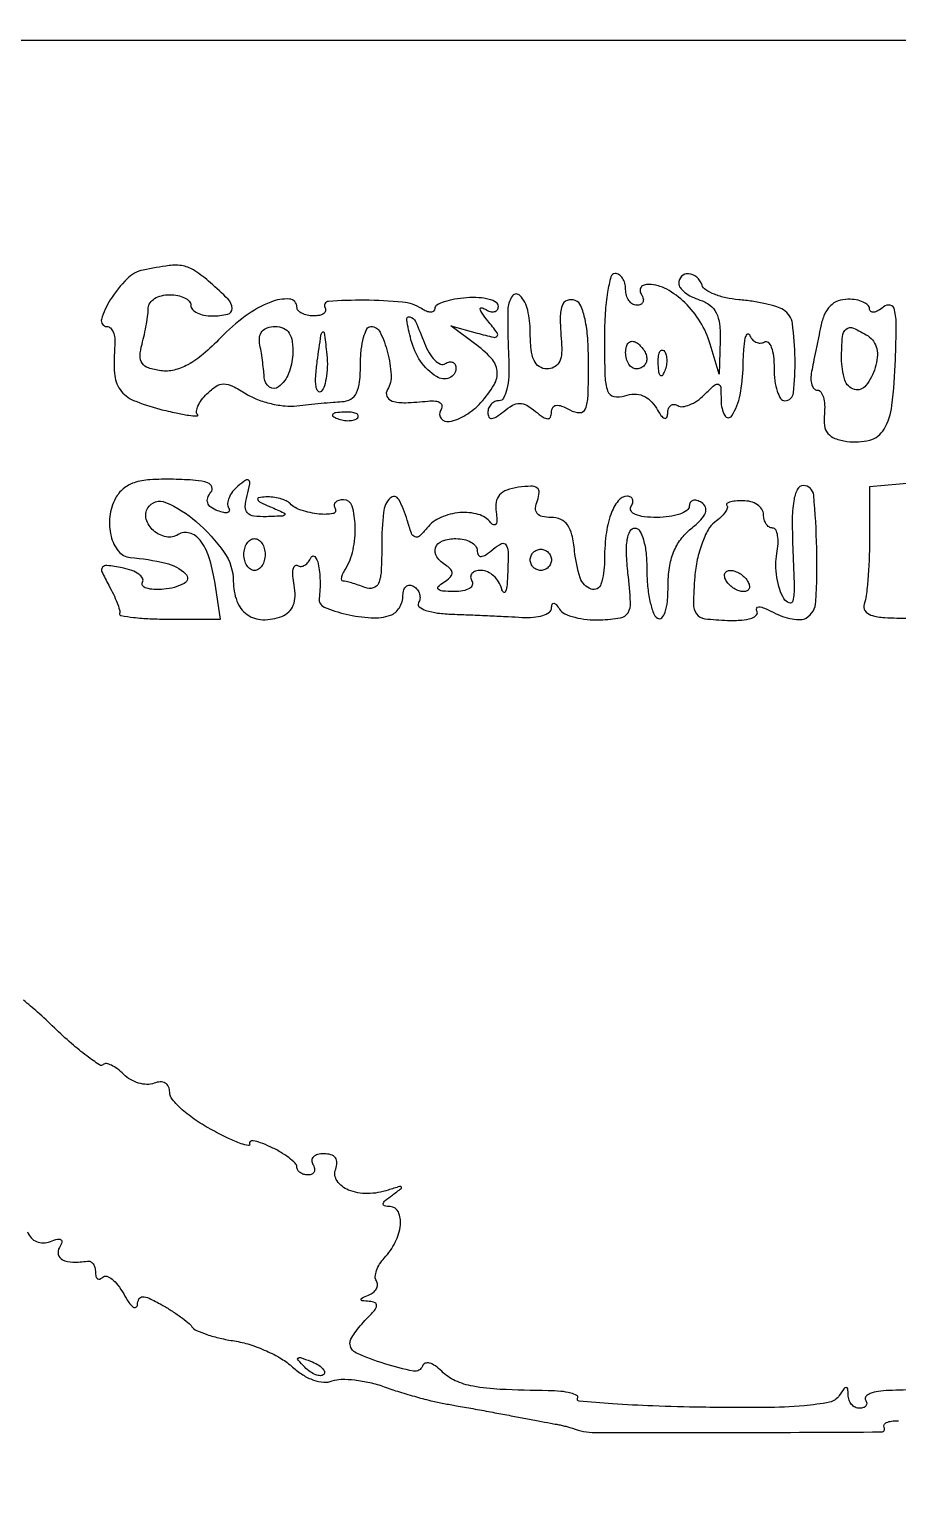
# Model space of a CAD drawing. Extents: x 0 to 836, y 5 to 589.
# Drawn here: x 805.54 to 812.47, y 21.12 to 32.91 of the extents above; entities that cross this region are included whole.
import ezdxf

# ---------------------------------------------------------------- set-up
doc = ezdxf.new("R2010")
doc.units = 0
doc.header["$MEASUREMENT"] = 0

msp = doc.modelspace()

# ---------------------------------------------------------------- linework, layer by layer
for points in [[(201.712326, 537.783562, -0.000001), (217.055896, 537.76491, -0.426088)], [(546.957638, 269.095817, -0.000001), (546.976289, 285.583213, -0.415883)], [(420.497259, 588.710259, 0.000013), (261.145696, 588.714318, 0.000021), (126.989856, 588.708632)], [(718.0002, 320.588723, -0.000011), (717.997333, 194.273324, -0.000202)], [(604.852986, 529.408162, -0.000002), (620.423836, 529.389509, -0.550615)], [(308.18842, 529.408162, -0.000002), (322.638019, 529.38951, -0.415836)], [(531.796111, 538.074638, -0.000002), (517.6951, 538.093291, -0.426056)], [(413.368417, 538.074638, -0.000002), (399.676779, 538.093291, -0.415815)], [(693.315638, 481.579418, -0.000002), (693.334294, 494.031443, -0.550517)], [(693.109162, 421.684687, -0.000002), (693.090507, 409.236574, -0.415775)], [(420.462, 4.7376), (836.1018, 4.7376), (836.1018, 4.9491, 0.047675), (836.091092, 5.061147, 0.173074), (836.05527, 5.121825, 0.144586), (835.98451, 5.152374, 0.030103), (835.848, 5.1606), (835.5942, 5.1606), (835.5942, 29.943407, 0.000223), (835.589332, 40.867792, 0.000628), (835.572933, 48.504221, 0.000026), (835.551504, 54.703733, 0.258997), (835.509671, 54.778456, -0.259848), (835.46748, 54.854103), (835.446278, 121.592707, -0.000059), (835.429914, 203.53197, -0.00002), (835.42504, 321.569549)], [(718.148241, 147.565102, 0.000075), (718.164575, 211.571705, 0.000026), (718.1694, 303.889409)], [(717.979042, 153.570589, -0.000014), (717.95733, 128.915092, -0.566366)], [(812.60415, 29.294255), (812.2446, 29.261871), (812.2446, 28.850655, -0.009603), (812.241417, 28.684957, -0.011057), (812.231854, 28.527137, -0.010211), (812.218103, 28.394184, -0.061109), (812.201209, 28.326769, 0.246947), (812.207281, 28.274926, 0.16814), (812.256007, 28.238886, 0.062916), (812.365349, 28.219215, 0.013085), (812.560759, 28.2141, 0.016276)], [(812.856052, 22.069371, -0.002701), (812.398281, 22.053076, 0.02884), (812.314103, 22.045662, 0.058959), (812.250186, 22.028433, 0.108166), (812.215615, 22.004955, 0.340379), (812.212923, 21.978811, -0.111725), (812.221745, 21.953146, -0.183676), (812.216029, 21.931202, -0.158999), (812.196111, 21.916454, -0.080673), (812.164993, 21.9114, -0.11683), (812.130717, 21.91952, -0.09923), (812.101337, 21.942464, -0.091721), (812.081378, 21.976763, -0.083154), (812.074105, 22.01715, 0.026943), (812.070795, 22.06713, 0.395151), (812.058427, 22.077509, 0.2274), (812.03967, 22.067222, 0.014157), (812.003275, 22.013288, -0.20592), (811.925255, 21.959988, -0.027014), (811.721882, 21.931505, -0.019884), (811.407719, 21.917241, -0.005319), (810.90733, 21.919759, -0.005193), (810.516118, 21.929953, -0.009095), (810.192641, 21.947642, -0.003847), (809.927233, 21.969058, -0.5581), (809.915688, 21.992097, 0.432838), (809.909799, 22.013936, 0.060429), (809.860937, 22.032871, 0.039115), (809.781633, 22.046549, 0.019868), (809.680478, 22.051902, -0.007259), (809.298448, 22.062473, -0.034551), (809.081401, 22.086721, -0.062487), (808.939417, 22.131443, -0.089096), (808.831141, 22.206745, 0.042866), (808.780479, 22.249392, 0.087684), (808.733617, 22.271404, 0.151903), (808.698092, 22.270078, 0.231572), (808.67686, 22.248481, -0.37691), (808.606827, 22.207621, -0.028532), (808.376381, 22.26641, -0.028292), (808.150591, 22.352275, -0.295917), (808.0992, 22.431505, -0.126799), (808.107283, 22.462867, -0.024704), (808.138252, 22.512938, -0.024804), (808.181248, 22.569158, -0.020728), (808.232143, 22.624457, 0.018338), (808.294502, 22.691566, 0.14136), (808.312249, 22.73014, 0.343943), (808.299145, 22.753446, 0.084295), (808.253293, 22.764079, -0.012341), (808.197274, 22.768816, -0.351165), (808.187658, 22.778413, -0.323801), (808.194649, 22.790755, -0.011474), (808.247777, 22.813605, 0.071273), (808.285131, 22.835267, 0.099848), (808.310026, 22.86459, 0.121524), (808.318693, 22.896775, 0.144681), (808.31045, 22.927005, -0.154273), (808.301544, 22.962257, -0.068175), (808.310946, 23.009901, -0.058144), (808.335851, 23.061839, -0.048674), (808.373372, 23.11013, 0.073981), (808.460896, 23.235321, 0.087424), (808.501886, 23.373674, 0.136083), (808.485458, 23.477534, 0.290692), (808.420159, 23.520095, -0.055049), (808.375547, 23.525557, -0.40092), (808.364853, 23.542009, -0.173987), (808.380211, 23.568176, -0.017988), (808.4376, 23.612676, 0.00504), (808.508287, 23.664614, 0.431434), (808.509631, 23.676517, 0.300595), (808.495515, 23.680647, 0.004003), (808.404532, 23.651762, -0.076021), (808.238664, 23.624371, -0.098381), (808.087372, 23.652561, -0.147882), (807.996896, 23.724829, -0.247257), (807.985668, 23.819231, 0.086892), (807.995664, 23.87036, 0.16998), (807.982882, 23.909315, 0.157991), (807.947605, 23.933638, 0.072687), (807.891758, 23.9418, 0.061057), (807.841565, 23.935648, 0.130242), (807.807576, 23.916949, 0.191558), (807.794877, 23.889282, 0.152499), (807.8031, 23.8572, -0.082592), (807.816341, 23.824874, -0.161196), (807.813709, 23.797451, -0.182303), (807.795821, 23.779223, -0.108972), (807.765793, 23.7726, -0.068995), (807.7315, 23.777355, -0.084503), (807.702324, 23.791238, -0.098795), (807.682689, 23.811852, -0.139326), (807.67554, 23.83605, 0.197608), (807.662621, 23.866557, 0.032196), (807.613109, 23.909602, 0.031287), (807.544767, 23.955234, 0.022976), (807.463936, 23.997339, 0.019213), (807.385798, 24.029995, 0.053989), (807.328446, 24.044613, 0.184456), (807.302817, 24.038798, 0.404187), (807.298911, 24.020881, -0.640476), (807.289622, 24.006878, -0.0491), (807.230904, 24.022018, -0.02435), (807.131165, 24.064089, -0.010611), (807.002915, 24.129086, -0.02546), (806.872002, 24.207774, -0.033168), (806.761438, 24.293305, -0.035021), (806.682359, 24.373877, -0.178364), (806.661, 24.431846, 0.101195), (806.651882, 24.476438, 0.161354), (806.626361, 24.505339, 0.146182), (806.586488, 24.514978, 0.078481), (806.536548, 24.504346, -0.100708), (806.480105, 24.494908, -0.062672), (806.413617, 24.505655, -0.059242), (806.347703, 24.533817, -0.065914), (806.29282, 24.575866, 0.033287), (806.244086, 24.61851, 0.051033), (806.196302, 24.647827, 0.066126), (806.156241, 24.660938, 0.247268), (806.131745, 24.653345, -0.35827), (806.101071, 24.650349, -0.013373), (805.999714, 24.722318, -0.018847), (805.877776, 24.821303, -0.011462), (805.740974, 24.946841, 0.008304), (805.606872, 25.07147, 0.015566), (805.493755, 25.166952, 0.012759)], [(805.526499, 23.318004, 0.095659), (805.555645, 23.271219, 0.107971), (805.59904, 23.241031, 0.104802), (805.652155, 23.231154, 0.085563), (805.70898, 23.242419, -0.029194), (805.765934, 23.26054, -0.210626), (805.79367, 23.255906, -0.342095), (805.800733, 23.235346, -0.056361), (805.781585, 23.194777, 0.19748), (805.772318, 23.13865, 0.226565), (805.80588, 23.096455, 0.111113), (805.887535, 23.077168, 0.041834), (806.00535, 23.085782, -0.160889), (806.029503, 23.081823, -0.117605), (806.050162, 23.063864, -0.092074), (806.06408, 23.0341, -0.06353), (806.0688, 22.9971, 0.062012), (806.072994, 22.963414, 0.185023), (806.086147, 22.94474, 0.246944), (806.10536, 22.942675, 0.102418), (806.127853, 22.957453, -0.278502), (806.158646, 22.965059, -0.0946), (806.201035, 22.942465, -0.061619), (806.248721, 22.893224, -0.034883), (806.294056, 22.823503, 0.022456), (806.335612, 22.755982, 0.077218), (806.37061, 22.718469, 0.306431), (806.39225, 22.716925, 0.260458), (806.404202, 22.736967, -0.110124), (806.415994, 22.78363, -0.283207), (806.444418, 22.801134, -0.112469), (806.497102, 22.789131, -0.015496), (806.59755, 22.736967, -0.014559), (806.674133, 22.691156, -0.015173), (806.746849, 22.641563, -0.015012), (806.806959, 22.595017, -0.062015), (806.838503, 22.561694, 0.131556), (806.875166, 22.532345, 0.022795), (806.958781, 22.500118, 0.023413), (807.063006, 22.470657, 0.019071), (807.176903, 22.448691, -0.039214), (807.300067, 22.419753, -0.028113), (807.432212, 22.369202, -0.028567), (807.55332, 22.306352, -0.053037), (807.641898, 22.240155, 0.046383), (807.722567, 22.178184, 0.056245), (807.808407, 22.136719, 0.064213), (807.890022, 22.119378, 0.112351), (807.95809, 22.129153, -0.089161), (808.030332, 22.142939, -0.03043), (808.137331, 22.13757, -0.029123), (808.257218, 22.117088, -0.029714), (808.373091, 22.082907, 0.010815), (808.494228, 22.04214, 0.007941), (808.630151, 22.002005, 0.008031), (808.760055, 21.968118, 0.017643), (808.8606, 21.947335, -0.001872), (808.962482, 21.929606, -0.000828), (809.096951, 21.905457, -0.000819), (809.239367, 21.879397, -0.001103), (809.3682, 21.85531, 0.000106), (809.487767, 21.832708, 0.000121), (809.602172, 21.811137, 0.00011), (809.699287, 21.792872, 0.000688), (809.7489, 21.783623, -0.00851), (809.784392, 21.77643, -0.007548), (809.821074, 21.767761, -0.007599), (809.853861, 21.758956, -0.022919), (809.8758, 21.751603, 0.09199), (810.054389, 21.718043, 0.001239), (811.177325, 21.718253, 0.000546), (812.341888, 21.722629, 0.585856), (812.361617, 21.75823, -0.268781), (812.360999, 21.779743, -0.161866), (812.380167, 21.797723, -0.081395), (812.420428, 21.808867, -0.036581), (812.475422, 21.810763, 0.039701)]]:
    msp.add_lwpolyline(points, format="xyb")
msp.add_lwpolyline([(805.4766, 32.8248), (813.472768, 32.8248)])
for points in [[(806.4495, 30.991083, 0.150701), (806.321339, 30.921421, 0.050832), (806.18746, 30.753196, 0.073069), (806.117203, 30.597851, 0.498459), (806.160362, 30.5406, -0.19669), (806.188251, 30.529187, -0.097881), (806.210141, 30.49711, -0.072938), (806.222781, 30.449217, -0.04905), (806.223598, 30.39255, 0.035212), (806.220614, 30.166689, 0.139878), (806.265775, 30.037019, 0.141733), (806.372173, 29.951659, 0.036504), (806.583241, 29.88135, 0.008594), (806.712712, 29.850845, 0.018369), (806.813815, 29.832712, 0.027119), (806.878296, 29.82712, 0.679917), (806.883369, 29.838831, -0.236814), (806.874753, 29.864803, -0.070661), (806.886876, 29.906058, -0.05404), (806.915836, 29.954937, -0.035653), (806.958656, 30.004342, -0.048978), (807.031322, 30.064013, -0.149288), (807.091777, 30.082268, -0.116075), (807.161477, 30.065636, -0.024119), (807.271877, 30.00336, 0.049419), (807.361164, 29.958782, 0.033266), (807.470187, 29.92532, 0.033502), (807.581174, 29.906917, 0.055155), (807.6762, 29.90814, -0.004412), (807.768007, 29.918674, -0.003328), (807.869062, 29.928686, -0.003364), (807.964166, 29.936826, -0.007767), (808.03575, 29.94135, 0.120097), (808.105589, 29.961935, 0.148786), (808.151571, 30.011322, 0.08916), (808.176657, 30.099741, 0.024656), (808.1838, 30.2445, -0.026502), (808.189818, 30.357961, -0.041844), (808.208178, 30.453621, -0.05105), (808.234764, 30.521108, -0.280398), (808.266788, 30.5406, -0.287015), (808.340005, 30.494798, -0.049293), (808.399509, 30.333929, -0.049442), (808.42786, 30.154808, -0.15414), (808.398272, 30.037808, 0.239744), (808.393743, 29.983347, 0.230283), (808.435119, 29.946283, 0.077706), (808.541776, 29.933128, 0.018233), (808.721798, 29.945542, -0.045395), (808.782278, 29.946424, -0.141643), (808.820044, 29.932314, -0.242663), (808.832964, 29.905953, -0.134082), (808.822555, 29.870684, 0.318986), (808.826686, 29.806212, 0.277754), (808.891469, 29.782756, 0.089702), (809.024515, 29.834879, 0.070848), (809.143588, 29.933911, 0.047238), (809.249131, 30.075325, 0.164726), (809.273675, 30.18496, 0.163241), (809.226624, 30.287574, 0.04618), (809.09325, 30.405728), (808.9029, 30.545293), (809.113737, 30.488443, 0.007138), (809.245987, 30.454801, 0.281057), (809.273536, 30.463722, 0.352285), (809.274375, 30.489724, 0.009307), (809.198337, 30.586937, -0.015095), (809.152799, 30.646564, -0.100961), (809.137636, 30.680447, -0.539346), (809.147291, 30.69041, -0.088436), (809.17785, 30.678747, 0.06083), (809.218361, 30.660681, 0.127944), (809.252536, 30.659194, 0.188455), (809.274888, 30.673953, 0.154891), (809.2836, 30.701401, 0.264492), (809.265512, 30.733203, 0.068341), (809.209096, 30.757059, 0.051246), (809.127144, 30.770383, 0.032165), (809.029968, 30.769844, 0.025328), (808.932777, 30.758076, 0.039077), (808.850791, 30.737207, 0.045496), (808.792414, 30.711257, 0.271145), (808.776168, 30.683657, -0.215522), (808.767044, 30.663604, -0.180181), (808.744985, 30.655233, -0.099393), (808.710838, 30.661869, -0.045017), (808.67025, 30.683004, 0.120207), (808.518884, 30.734983, 0.021048), (808.215644, 30.749983, 0.018699), (807.928004, 30.741335, 0.56453), (807.900877, 30.68865, -0.205292), (807.904439, 30.66466, -0.180278), (807.889754, 30.643838, -0.102987), (807.855889, 30.629737, -0.047361), (807.808093, 30.6252, -0.051453), (807.757627, 30.630407, -0.071378), (807.714944, 30.645898, -0.091417), (807.686254, 30.668768, -0.180803), (807.6762, 30.695662, 0.395591), (807.616136, 30.759698, 0.112007), (807.468041, 30.735938, 0.061893), (807.26365, 30.622735, 0.04437), (807.066765, 30.450711, -0.024568), (806.928638, 30.32004, -0.051328), (806.807096, 30.235819, -0.067404), (806.69581, 30.192809, -0.09414), (806.589498, 30.187865, -0.042829), (806.491209, 30.210554, -0.162463), (806.441114, 30.247431, -0.171669), (806.424756, 30.30561, -0.04907), (806.440292, 30.399489, 0.012014), (806.459212, 30.477464, 0.010402), (806.475377, 30.560087, 0.010522), (806.48689, 30.635564, 0.029858), (806.490645, 30.68865, -0.156555), (806.50408, 30.728989, -0.096081), (806.541163, 30.763336, -0.07858), (806.596212, 30.786526, -0.060542), (806.661, 30.7944, -0.048028), (806.725754, 30.788166, -0.068025), (806.780497, 30.769549, -0.088204), (806.817385, 30.742107, -0.191087), (806.8302, 30.7098, 0.191087), (806.843015, 30.677493, 0.088204), (806.879902, 30.650051, 0.068025), (806.934646, 30.631434, 0.048028), (806.9994, 30.6252, 0.0533), (807.124523, 30.638576, 0.3669), (807.159361, 30.683978, 0.184194), (807.126659, 30.758584, 0.019736), (806.986455, 30.890227, 0.030026), (806.862446, 30.985366, 0.102535), (806.768868, 31.023834, 0.081525), (806.656327, 31.026421, 0.014755)], [(810.1296, 30.450299, 0.006645), (810.133681, 30.143268, 0.078341), (810.155332, 30.026238, 0.266609), (810.204975, 29.983534, 0.124799), (810.292521, 29.988707, -0.072393), (810.368567, 30.001198, -0.099641), (810.436516, 29.988808, -0.098172), (810.495098, 29.950868, -0.068451), (810.543748, 29.888658, 0.023878), (810.580571, 29.831805, 0.131846), (810.608538, 29.808904, 0.402696), (810.626606, 29.81533, 0.110498), (810.634627, 29.847643, -0.074928), (810.641396, 29.88642, -0.147559), (810.659292, 29.911734, -0.18286), (810.685197, 29.919767, -0.12376), (810.71498, 29.910315, 0.169581), (810.754474, 29.901583, 0.066704), (810.809192, 29.915646, 0.05587), (810.869568, 29.948348, 0.044372), (810.92648, 29.995965, -0.01233), (811.008203, 30.073754, -0.274296), (811.03905, 30.080029, -0.303605), (811.057162, 30.05603, -0.014248), (811.0602, 29.94945, 0.123245), (811.090127, 29.829882, 0.575369), (811.145644, 29.827878, 0.093412), (811.21159, 29.994749, 0.042836), (811.236079, 30.228343, -0.011664), (811.241539, 30.357777, -0.032862), (811.253382, 30.44753, -0.130458), (811.26903, 30.479405, -0.560204), (811.285605, 30.476623, 0.07888), (811.30781, 30.439634, 0.105417), (811.338594, 30.415612, 0.121773), (811.373004, 30.408269, 0.131107), (811.405826, 30.418166, -0.344036), (811.435163, 30.414951, -0.11233), (811.460471, 30.375918, -0.059439), (811.477722, 30.303153, -0.028518), (811.4832, 30.207193, 0.031003), (811.489353, 30.10805, 0.048032), (811.508051, 30.02442, 0.061379), (811.535277, 29.966371, 0.257909), (811.5678, 29.9484, 0.383429), (811.637815, 30.011345, 0.030034), (811.650411, 30.283859, 0.030731), (811.62929, 30.563791, 0.223744), (811.557745, 30.673714, 0.065361), (811.50434, 30.697759, 0.01743), (811.413944, 30.721578, 0.017364), (811.308361, 30.741672, 0.017115), (811.201129, 30.754506, -0.032064), (811.098563, 30.769902, -0.040735), (811.006973, 30.797686, -0.045669), (810.937557, 30.832705, -0.174372), (810.908034, 30.870198, 0.132297), (810.865938, 30.93378, 0.162713), (810.800747, 30.961367, 0.217914), (810.745296, 30.941038, 0.20018), (810.7218, 30.884701, 0.170109), (810.733742, 30.850616, 0.058089), (810.771503, 30.813204, 0.0497), (810.826247, 30.778468, 0.039709), (810.891, 30.7521, -0.084695), (810.969817, 30.711435, -0.115693), (811.020813, 30.650289, -0.088899), (811.047486, 30.560063, -0.034289), (811.052928, 30.429149), (811.045657, 30.1599), (810.973493, 30.400597, 0.065033), (810.894209, 30.577581, 0.062196), (810.771137, 30.731249, 0.06768), (810.62656, 30.838025, 0.119738), (810.484157, 30.876309, 0.081039), (810.445749, 30.870997, 0.164405), (810.421304, 30.853358, 0.187641), (810.414455, 30.82641, 0.108292), (810.4257, 30.7944, -0.082592), (810.438941, 30.762074, -0.161196), (810.436309, 30.734651, -0.182303), (810.418421, 30.716423, -0.108972), (810.388393, 30.7098, -0.140337), (810.354228, 30.719582, -0.099915), (810.325118, 30.747077, -0.085131), (810.305513, 30.788197, -0.06887), (810.2988, 30.8367, 0.064853), (810.292481, 30.885214, 0.082425), (810.273949, 30.926323, 0.098894), (810.246463, 30.953823, 0.148195), (810.2142, 30.9636, 0.340389), (810.180716, 30.937818, 0.023779), (810.154236, 30.814125, 0.025655), (810.13563, 30.64877, 0.015188)], [(809.360003, 30.68865, 0.019378), (809.357689, 30.628738, 0.003787), (809.358522, 30.520772, 0.004016), (809.361459, 30.394864, 0.00371), (809.366472, 30.26565, -0.025963), (809.365764, 30.141784, -0.044703), (809.350669, 30.039822, -0.05864), (809.324793, 29.969694, -0.282196), (809.290069, 29.9484, 0.103395), (809.255319, 29.941136, 0.098868), (809.225752, 29.920506, 0.096861), (809.205938, 29.889687, 0.094846), (809.199, 29.853441, 0.122183), (809.207599, 29.818778, 0.300026), (809.229571, 29.806731, 0.128583), (809.267423, 29.820002, 0.024942), (809.3259, 29.8638, -0.045289), (809.39594, 29.911944, -0.128626), (809.4528, 29.926818, -0.128626), (809.50966, 29.911944, -0.045289), (809.5797, 29.8638, 0.022289), (809.640702, 29.817604, 0.13722), (809.677601, 29.80493, 0.316536), (809.69877, 29.818056, 0.10101), (809.7066, 29.856418, -0.13126), (809.716631, 29.893968, -0.234958), (809.742611, 29.911259, -0.123565), (809.787437, 29.905843, -0.031331), (809.85465, 29.875119, 0.115205), (809.933065, 29.854091, 0.317299), (809.978358, 29.883889, 0.086654), (809.998867, 29.984279, 0.007161), (810.0027, 30.251907, 0.017212), (809.995988, 30.446832, 0.035257), (809.974763, 30.598179, 0.044772), (809.941957, 30.704499, 0.206775), (809.89695, 30.74851, 0.182269), (809.831873, 30.748889, 0.233812), (809.791315, 30.705931, 0.081121), (809.776787, 30.599303, 0.013589), (809.78789, 30.39255, -0.051244), (809.786126, 30.310798, -0.107713), (809.765132, 30.251178, -0.139766), (809.725762, 30.215237, -0.116058), (809.670354, 30.2022, -0.149777), (809.609837, 30.220744, -0.139411), (809.568047, 30.270453, -0.080792), (809.544324, 30.359342, -0.024898), (809.5374, 30.4983, 0.0572), (809.517438, 30.672222, 0.131155), (809.455929, 30.787715, 0.465115), (809.396575, 30.784739, 0.144145)], [(811.855866, 30.543621, 0.000526), (811.836702, 30.450656, 0.000399), (811.815866, 30.348626, 0.000403), (811.796462, 30.252827, 0.000939), (811.782125, 30.18105, 0.047806), (811.776452, 30.124361, 0.077128), (811.783674, 30.07649, 0.110005), (811.802019, 30.044659, 0.210227), (811.828523, 30.033, -0.243498), (811.855951, 30.018801, -0.08298), (811.876054, 29.977165, -0.059874), (811.88626, 29.915733, -0.037681), (811.884053, 29.842924, 0.058409), (811.885076, 29.75035, 0.141139), (811.911993, 29.688108, 0.134725), (811.968909, 29.647958, 0.051202), (812.064007, 29.624261, 0.100317), (812.24617, 29.634851, 0.196937), (812.360097, 29.720909, 0.105573), (812.423736, 29.910028, 0.019595), (812.451401, 30.27797, 0.006836), (812.457466, 30.551214, 0.057349), (812.444421, 30.673752, 0.282017), (812.409538, 30.709699, 0.240317), (812.357211, 30.697941, -0.039051), (812.31394, 30.667397, -0.097809), (812.27768, 30.654505, -0.206722), (812.254596, 30.660673, -0.229402), (812.2446, 30.681313, 0.209035), (812.231758, 30.710688, 0.081864), (812.194034, 30.735574, 0.06236), (812.138363, 30.752505, 0.042696), (812.072462, 30.758143, 0.086693), (811.994036, 30.744442, 0.1091), (811.931851, 30.705173, 0.094765), (811.886053, 30.638409, 0.052029)], [(807.642437, 30.314917, -0.087874), (807.61034, 30.166588, -0.12623), (807.530488, 30.059235, -0.334102), (807.457819, 30.056673, -0.229884), (807.415927, 30.1317, 0.012867), (807.411457, 30.185399, 0.005974), (807.40303, 30.254855, 0.005913), (807.392441, 30.327625, 0.008203), (807.381113, 30.39255, -0.07614), (807.378762, 30.455789, -0.143318), (807.398472, 30.502469, -0.144664), (807.440073, 30.530883, -0.078135), (807.501873, 30.5406, -0.099579), (807.569698, 30.526957, -0.15542), (807.614686, 30.488648, -0.11136), (807.638445, 30.420452, -0.037829)], [(808.693335, 30.408609, 0.040667), (808.731049, 30.329449, 0.067162), (808.776391, 30.27103, 0.097656), (808.821761, 30.241178, 0.239644), (808.860442, 30.244402, -0.082393), (808.892829, 30.257683, -0.160973), (808.920302, 30.25508, -0.182447), (808.938562, 30.237211, -0.10925), (808.9452, 30.207193, -0.308439), (808.893191, 30.130904, -0.239201), (808.79044, 30.140747, -0.102353), (808.662904, 30.264187, -0.087766), (808.586149, 30.43485, -0.018245), (808.551793, 30.5952, -0.541596), (808.577124, 30.618924, -0.232485), (808.622448, 30.580984, -0.013419)], [(807.869011, 30.022771, -0.435813), (807.844645, 30.023662, -0.148104), (807.828458, 30.06009, -0.04841), (807.826143, 30.144751, -0.017045), (807.838709, 30.265727, -0.001592), (807.867761, 30.470747, -0.16175), (807.880517, 30.496193, -0.619159), (807.892827, 30.492067, -0.00364), (807.912926, 30.339944, -0.030966), (807.919054, 30.241493, -0.034474), (807.912525, 30.146555, -0.03685), (807.895596, 30.067613, -0.125777)], [(810.468, 30.281807, -0.105429), (810.461523, 30.251433, -0.099231), (810.443149, 30.225585, -0.096318), (810.415695, 30.208259, -0.092995), (810.3834, 30.2022, -0.153634), (810.351135, 30.212354, -0.097988), (810.323651, 30.240944, -0.080552), (810.305106, 30.283662, -0.062283), (810.2988, 30.334093, -0.066118), (810.304998, 30.380761, -0.138808), (810.323651, 30.411883, -0.191142), (810.351282, 30.422832, -0.139169), (810.3834, 30.4137, -0.06081), (810.415761, 30.387795, -0.051032), (810.443149, 30.353389, -0.053229), (810.461799, 30.316119, -0.089642)], [(812.232503, 30.465266, -0.103321), (812.276472, 30.422573, -0.092603), (812.301812, 30.364193, -0.079658), (812.306514, 30.292892, -0.053604), (812.290252, 30.212762, -0.085441), (812.216194, 30.069742, -0.306985), (812.12377, 30.038412, -0.25873), (812.046743, 30.11389, -0.072427), (812.021564, 30.2868, -0.018217), (812.027878, 30.460046, -0.2016), (812.058658, 30.520532, -0.289755), (812.11557, 30.528444, -0.034727)], [(810.610391, 30.186337, -0.054073), (810.591648, 30.151087, -0.470617), (810.57623, 30.149628, -0.168741), (810.564274, 30.174311, -0.018894), (810.559279, 30.23745, -0.028489), (810.560209, 30.296347, -0.077125), (810.569576, 30.336954, -0.208169), (810.585197, 30.352397, -0.296942), (810.603713, 30.348487, -0.126455), (810.620061, 30.320829, -0.060344), (810.626758, 30.279772, -0.05415), (810.623592, 30.232603, -0.051402)], [(807.998737, 29.806009, 0.051402), (808.045003, 29.792808, 0.05415), (808.092172, 29.789642, 0.060344), (808.133229, 29.796339, 0.126455), (808.160888, 29.812688, 0.296942), (808.164797, 29.831203, 0.208169), (808.149354, 29.846824, 0.077125), (808.108747, 29.856191, 0.028489), (808.04985, 29.857121, 0.018894), (807.986711, 29.852126, 0.168741), (807.962028, 29.84017, 0.470617), (807.963487, 29.824752, 0.054073)], [(806.22921, 29.170576, 0.0946), (806.183695, 29.024862, 0.088878), (806.19354, 28.869214, 0.106907), (806.25234, 28.748559, 0.20716), (806.344976, 28.698458, -0.035214), (806.630096, 28.653134, -0.132381), (806.78835, 28.568465, -0.517508), (806.777584, 28.49141, -0.098893), (806.61493, 28.444688, -0.030858), (806.534804, 28.443014, -0.06953), (806.475161, 28.453847, -0.146402), (806.445424, 28.474596, -0.316033), (806.443869, 28.501089, 0.269875), (806.444699, 28.532526, 0.113967), (806.41557, 28.565223, 0.069543), (806.358987, 28.59448, 0.037385), (806.282992, 28.614991, 0.014841), (806.160211, 28.634705, 0.265449), (806.124584, 28.620086, 0.28326), (806.120462, 28.582897, 0.016419), (806.175052, 28.476615, -0.014989), (806.212034, 28.405118, -0.019476), (806.241322, 28.337441, -0.017457), (806.261211, 28.28023, -0.140432), (806.261779, 28.252668, 0.440771), (806.273516, 28.234433, 0.013284), (806.373344, 28.220157, 0.018294), (806.502655, 28.209935, 0.010576), (806.658661, 28.206635), (807.067709, 28.206635), (807.020473, 28.506468, 0.037925), (806.974171, 28.702385, 0.088609), (806.904239, 28.835203, 0.156907), (806.819603, 28.892873, 0.213253), (806.729159, 28.880739, -0.189303), (806.632798, 28.863264, -0.132164), (806.532615, 28.912599, -0.140384), (806.474538, 29.002916, -0.214735), (806.486465, 29.093767, -0.373428), (806.628246, 29.138004, -0.074178), (806.872326, 28.984832, -0.062368), (807.095915, 28.73883, -0.154495), (807.1686, 28.50921, 0.089015), (807.197068, 28.350571, 0.148595), (807.278511, 28.243473, 0.153147), (807.403732, 28.201742, 0.096335), (807.556876, 28.228714, 0.10274), (807.611674, 28.263928, 0.106261), (807.647126, 28.31767, 0.088791), (807.661256, 28.389476, 0.051561), (807.653697, 28.477298, -0.026677), (807.643753, 28.550217, -0.064062), (807.646242, 28.604588, -0.15192), (807.66007, 28.631461, -0.350254), (807.681195, 28.634013, 0.157226), (807.709373, 28.627067, 0.120172), (807.739796, 28.636793, 0.094777), (807.767958, 28.662384, 0.065336), (807.789195, 28.700023, -0.561258), (807.818472, 28.704888, -0.130138), (807.846036, 28.648371, -0.042732), (807.860747, 28.514598, -0.035814), (807.853969, 28.371966, 0.333952), (807.89403, 28.302886, 0.042399), (808.068167, 28.245971, 0.044092), (808.269265, 28.217011, 0.094442), (808.424066, 28.237789, 0.103107), (808.461579, 28.259629, 0.070368), (808.493373, 28.297564, 0.06669), (808.514856, 28.345174, 0.072802), (808.5222, 28.395343, -0.072152), (808.528559, 28.439178, -0.14796), (808.547457, 28.467904, -0.188879), (808.575496, 28.47725, -0.126154), (808.60818, 28.467047, -0.090427), (808.637306, 28.440775, -0.095498), (808.654606, 28.406384, -0.099685), (808.657467, 28.369273, -0.108373), (808.645487, 28.335154, 0.390921), (808.651484, 28.304264, 0.079424), (808.705771, 28.27633, 0.047106), (808.798832, 28.255267, 0.023653), (808.919057, 28.245491, -0.001632), (809.059442, 28.24028, -0.0012), (809.214982, 28.233623, -0.001213), (809.362092, 28.226617, -0.002705), (809.47395, 28.22041, 0.036186), (809.563156, 28.221436, 0.056036), (809.63864, 28.236407, 0.075062), (809.690406, 28.261899, 0.241732), (809.707895, 28.294769, -0.070278), (809.712591, 28.324831, -0.367076), (809.725624, 28.333219, -0.189682), (809.745063, 28.322432, -0.029787), (809.771345, 28.286364, 0.142014), (809.813165, 28.249796, 0.044341), (809.892302, 28.221111, 0.040269), (809.990857, 28.203318, 0.03495), (810.095833, 28.200352, 0.028465), (810.257304, 28.216314, 0.22306), (810.318183, 28.257463, 0.151935), (810.338146, 28.340507, 0.011649), (810.317481, 28.572238, -0.017775), (810.305394, 28.729523, -0.048069), (810.311533, 28.841196, -0.082184), (810.333888, 28.909806, -0.279941), (810.372398, 28.9332, -0.270567), (810.410315, 28.911061, -0.058713), (810.440785, 28.838291, -0.044588), (810.461343, 28.731474, -0.02526), (810.468, 28.599793, 0.023552), (810.474197, 28.468305, 0.030444), (810.492851, 28.348965, 0.031293), (810.519792, 28.254743, 0.17067), (810.5526, 28.2141, 0.342734), (810.586311, 28.217714, 0.121826), (810.613836, 28.261503, 0.057448), (810.631738, 28.348064, 0.022296), (810.6372, 28.470496, -0.036618), (810.648057, 28.618544, -0.05869), (810.681034, 28.740708, -0.065635), (810.737932, 28.841958, -0.061848), (810.820133, 28.927309, 0.028039), (810.898079, 28.998013, 0.098625), (810.935086, 29.054325, 0.191411), (810.93538, 29.099415, 0.162794), (810.904733, 29.136212, 0.068369), (810.867093, 29.152888, 0.142356), (810.835285, 29.152816, 0.190484), (810.814346, 29.136512, 0.133989), (810.8064, 29.107393, -0.249146), (810.788125, 29.072993, -0.065297), (810.73038, 29.044118, -0.050499), (810.64674, 29.024325, -0.032876), (810.547607, 29.0178, -0.027979), (810.447383, 29.023413, -0.069343), (810.376295, 29.041591, -0.145541), (810.341934, 29.069256, -0.297719), (810.3411, 29.1024, 0.072176), (810.355148, 29.134768, 0.147995), (810.354368, 29.162149, 0.188867), (810.339274, 29.180226, 0.126107), (810.312844, 29.187, 0.233871), (810.239152, 29.150537, 0.078654), (810.180559, 29.041956, 0.055025), (810.142026, 28.875835, 0.029504), (810.1296, 28.665431, -0.0759), (810.102059, 28.485046, -0.424802), (810.023741, 28.445816, -0.23385), (809.936157, 28.535721, -0.05366), (809.89159, 28.749365, 0.031627), (809.870662, 28.87768, 0.096623), (809.835052, 28.957949, 0.140106), (809.780732, 29.002073, 0.101293), (809.703895, 29.0178, -0.053416), (809.633291, 29.025364, -0.169826), (809.593405, 29.049814, -0.193474), (809.58046, 29.091333, -0.071724), (809.594263, 29.152144, 0.070436), (809.608987, 29.216248, 0.267108), (809.592245, 29.252098, 0.162898), (809.543369, 29.266625, 0.026605), (809.443558, 29.257894, 0.048381), (809.349974, 29.235277, 0.127022), (809.292883, 29.19734, 0.146937), (809.266106, 29.140435, 0.073345), (809.265978, 29.0601, -0.027199), (809.271519, 28.999, -0.125581), (809.264046, 28.964582, -0.390052), (809.247005, 28.958103, -0.130911), (809.223678, 28.9755, 0.159088), (809.123394, 29.04201, 0.088447), (808.97586, 29.055865, 0.083688), (808.824624, 29.017284, 0.116977), (808.71394, 28.9332, -0.030977), (808.653882, 28.868754, -0.293177), (808.618502, 28.862011, -0.213752), (808.589596, 28.891966, -0.018037), (808.556023, 28.99665, 0.057773), (808.488204, 29.161783, 0.496099), (808.42056, 29.171637, 0.175205), (808.366143, 29.058266, 0.025161), (808.353, 28.797249, -0.011428), (808.348248, 28.589347, -0.082905), (808.327375, 28.491965, -0.240741), (808.28534, 28.454968, -0.155139), (808.219181, 28.458849, 0.009199), (808.164987, 28.478509, 0.010735), (808.112811, 28.495116, 0.00979), (808.068268, 28.507304, 0.061959), (808.044988, 28.5102, -0.334713), (808.034552, 28.518067, -0.117547), (808.033658, 28.538005, -0.061704), (808.043516, 28.568519, -0.029474), (808.063114, 28.604855, 0.087944), (808.124121, 28.758427, 0.057074), (808.141083, 28.949205, 0.06484), (808.116224, 29.108463, 0.333181), (808.04907, 29.1588, 0.065174), (808.009525, 29.153623, 0.137271), (807.983079, 29.138016, 0.191339), (807.973667, 29.114901, 0.14147), (807.981172, 29.088045, -0.53018), (807.963322, 29.048227, -0.0717), (807.85319, 29.044787, -0.047359), (807.711178, 29.074549, -0.121637), (807.62198, 29.12842, 0.090606), (807.590036, 29.150494, 0.039296), (807.54126, 29.168045, 0.037208), (807.485031, 29.179004, 0.040637), (807.42945, 29.181054, 0.02992), (807.371437, 29.174988, 0.491755), (807.363465, 29.16014, 0.177003), (807.383806, 29.139234, 0.010715), (807.4647, 29.1024, -0.004657), (807.572696, 29.054796, -0.399974), (807.578843, 29.039642, -0.295987), (807.563263, 29.028528, -0.0036), (807.433683, 29.023746, -0.035737), (807.331872, 29.028, -0.180327), (807.281988, 29.05334, -0.205222), (807.264541, 29.102796, -0.047559), (807.278977, 29.191835, 0.013155), (807.300787, 29.285205, 0.250132), (807.292579, 29.313008, 0.365866), (807.268659, 29.315217, 0.020832), (807.205176, 29.266849, 0.05296), (807.162932, 29.22348, 0.06624), (807.134354, 29.175165, 0.079902), (807.123062, 29.129497, 0.160482), (807.131625, 29.093783, -0.167689), (807.136858, 29.070526, -0.310722), (807.124743, 29.056532, -0.121355), (807.092375, 29.056104, -0.034536), (807.043935, 29.070949, -0.060353), (806.9906, 29.099189, -0.154097), (806.964171, 29.13342, -0.177679), (806.964171, 29.173185, -0.085338), (806.989963, 29.21803, 0.267389), (806.9973, 29.260856, 0.224353), (806.963967, 29.293601, 0.065559), (806.867705, 29.313534, 0.013067), (806.691919, 29.321821, 0.020586), (806.50236, 29.317994, 0.063728), (806.376866, 29.294037, 0.095251), (806.29098, 29.246462, 0.0962)], [(811.63354, 28.743004, -0.005406), (811.642768, 28.467439, -0.053265), (811.633069, 28.351921, -0.461096), (811.603809, 28.335303, -0.17001), (811.561668, 28.369687, -0.062221), (811.527966, 28.444083, -0.036437), (811.505808, 28.539484, -0.035896), (811.497405, 28.639742, -0.050228), (811.505347, 28.729237, 0.032912), (811.515017, 28.807405, 0.055527), (811.511478, 28.873286, 0.079669), (811.496454, 28.918084, 0.278965), (811.471468, 28.9332, -0.147517), (811.44368, 28.941581, -0.098996), (811.420005, 28.965152, -0.082658), (811.404044, 29.000388, -0.065184), (811.3986, 29.041971, 0.149912), (811.385877, 29.083453, 0.098625), (811.350081, 29.118791, 0.081833), (811.296578, 29.142623, 0.064024), (811.233429, 29.150743, 0.021103), (811.172515, 29.148171, 0.049098), (811.127632, 29.139887, 0.112329), (811.105613, 29.127733, 0.431105), (811.105214, 29.113786, -0.290139), (811.109943, 29.092701, -0.068902), (811.092472, 29.059284, -0.05008), (811.057946, 29.019871, -0.029997), (811.00994, 28.980141, 0.110806), (810.957179, 28.919828, 0.036847), (810.908547, 28.812186, 0.034574), (810.87064, 28.68113, 0.033084), (810.850457, 28.544155, 0.014239), (810.839251, 28.327503, 0.168081), (810.86458, 28.248388, 0.205055), (810.931194, 28.209947, 0.022642), (811.110716, 28.196707, 0.023396), (811.224779, 28.198811, 0.062404), (811.304548, 28.214142, 0.138932), (811.343416, 28.240201, 0.325201), (811.345905, 28.273219, -0.249297), (811.344476, 28.295198, -0.320939), (811.361477, 28.305068, -0.077754), (811.407407, 28.293325, -0.021476), (811.474739, 28.260928, 0.037763), (811.550177, 28.227609, 0.042235), (811.627019, 28.207497, 0.046633), (811.694342, 28.202209, 0.135509), (811.738748, 28.215181, 0.245858), (811.816589, 28.346502, 0.018649), (811.823251, 28.77285, 0.017428), (811.799339, 29.195454, 0.387278), (811.71585, 29.271754, 0.290105), (811.668297, 29.241725, 0.072227), (811.639953, 29.149653, 0.038965), (811.627858, 28.991935, 0.010735)], [(807.4224, 28.7217, -0.064853), (807.416081, 28.673186, -0.082425), (807.397549, 28.632077, -0.098894), (807.370063, 28.604577, -0.148195), (807.3378, 28.5948, -0.148195), (807.305537, 28.604577, -0.098894), (807.278051, 28.632077, -0.082425), (807.259519, 28.673186, -0.064853), (807.2532, 28.7217, -0.064853), (807.259519, 28.770214, -0.082425), (807.278051, 28.811323, -0.098894), (807.305537, 28.838823, -0.148195), (807.3378, 28.8486, -0.148195), (807.370063, 28.838823, -0.098894), (807.397549, 28.811323, -0.082425), (807.416081, 28.770214, -0.064853)], [(809.1144, 28.753641, 0.122183), (809.122999, 28.718978, 0.300026), (809.144971, 28.706931, 0.128583), (809.182823, 28.720202, 0.024942), (809.2413, 28.764, -0.054104), (809.308933, 28.808759, -0.385157), (809.343777, 28.799536, -0.143123), (809.360489, 28.744025, -0.010623), (809.358386, 28.584009, -0.012946), (809.352243, 28.482211, -0.063462), (809.34009, 28.425999, -0.528602), (809.325228, 28.422068, -0.151453), (809.309883, 28.44675, 0.074509), (809.28567, 28.503332, 0.07125), (809.245637, 28.55131, 0.075852), (809.196439, 28.583668, 0.108005), (809.145504, 28.5948, 0.070131), (809.101257, 28.588563, 0.145022), (809.072095, 28.569949, 0.189807), (809.062346, 28.542346, 0.130211), (809.0721, 28.5102, -0.229941), (809.075373, 28.478084, -0.175006), (809.052353, 28.450586, -0.092833), (809.001081, 28.432323, -0.040942), (808.929043, 28.426895, -0.015205), (808.837348, 28.430293, -0.17055), (808.80433, 28.44446, -0.434808), (808.804168, 28.466434, -0.048305), (808.848482, 28.50092, 0.045108), (808.895953, 28.537379, 0.167837), (808.91354, 28.570104, 0.218762), (808.904973, 28.601035, 0.079241), (808.869632, 28.631518, -0.096627), (808.792964, 28.702404, -0.246545), (808.782103, 28.775022, -0.22695), (808.836383, 28.829746, -0.085993), (808.9452, 28.8486, -0.054166), (809.009929, 28.841567, -0.073876), (809.064697, 28.820706, -0.093538), (809.101454, 28.789875, -0.173281)], [(809.7066, 28.6794, -0.099038), (809.700141, 28.647113, -0.097945), (809.681749, 28.619651, -0.097945), (809.654287, 28.601259, -0.099038), (809.622, 28.5948, -0.099038), (809.589713, 28.601259, -0.097945), (809.562251, 28.619651, -0.097945), (809.543859, 28.647113, -0.099038), (809.5374, 28.6794, -0.099038), (809.543859, 28.711687, -0.097945), (809.562251, 28.739149, -0.097945), (809.589713, 28.757541, -0.099038), (809.622, 28.764, -0.099038), (809.654287, 28.757541, -0.097945), (809.681749, 28.739149, -0.097945), (809.700141, 28.711687, -0.099038)], [(811.2717, 28.5102, -0.076764), (811.28539, 28.47785, -0.154201), (811.283776, 28.450451, -0.186277), (811.26743, 28.432304, -0.117858), (811.239386, 28.4256, -0.085235), (811.203158, 28.431821, -0.053414), (811.164278, 28.450451, -0.051777), (811.128773, 28.477838, -0.064269), (811.1025, 28.5102, -0.076764), (811.08881, 28.54255, -0.154201), (811.090424, 28.569949, -0.186277), (811.10677, 28.588096, -0.117858), (811.134814, 28.5948, -0.085235), (811.171042, 28.588579, -0.053414), (811.209922, 28.569949, -0.051777), (811.245427, 28.542562, -0.064269)], [(807.889939, 22.181539, -0.20742), (807.86403, 22.1713, -0.082976), (807.825842, 22.178971, -0.063152), (807.78166, 22.202535, -0.043285), (807.73824, 22.239302, -0.011214), (807.685209, 22.295184, -0.400052), (807.685606, 22.31153, -0.286372), (807.704644, 22.315939, -0.008399), (807.785599, 22.286661, -0.036269), (807.840386, 22.261113, -0.070189), (807.878824, 22.231954, -0.120343), (807.895525, 22.204227, -0.278911)]]:
    msp.add_lwpolyline(points, format="xyb", close=True)

doc.saveas('drawing.dxf')
